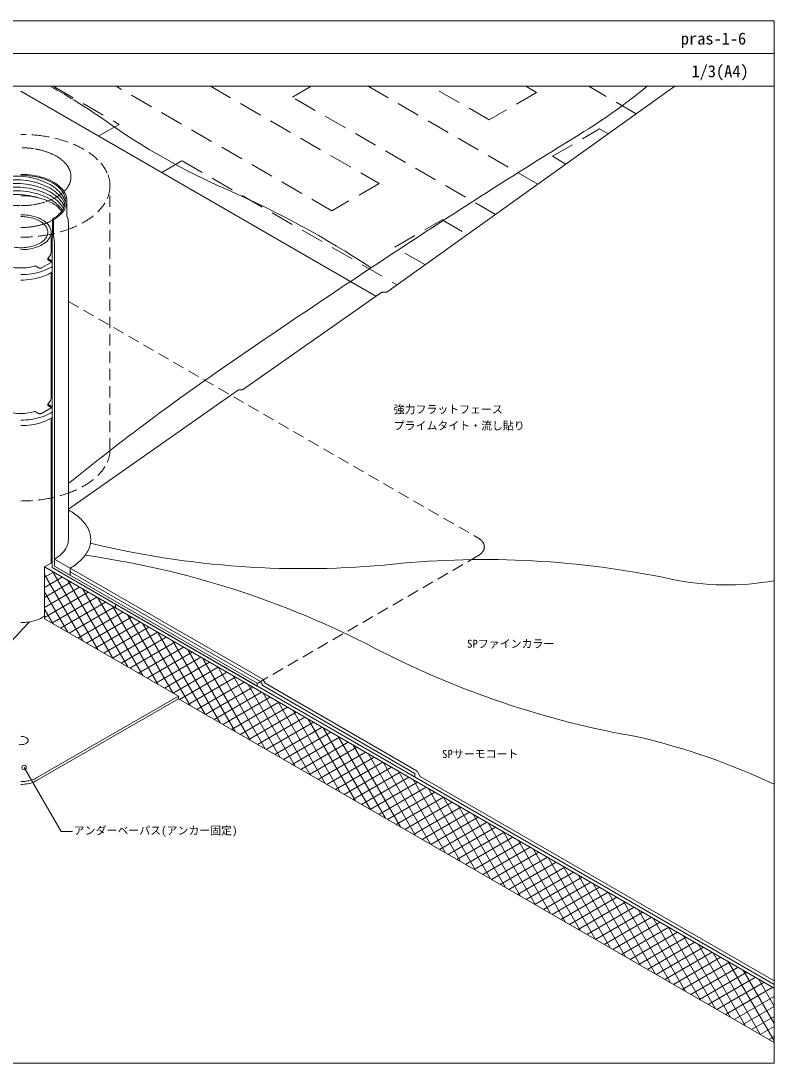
# Model space of a CAD drawing. Units: millimetres on the paper. Extents: x -414 to 414, y -286 to 287.
# Drawn here: x 0 to 414, y -286 to 287 of the extents above; entities that cross this region are included whole.
import ezdxf
from ezdxf.enums import TextEntityAlignment as Align

# ---------------------------------------------------------------- set-up
doc = ezdxf.new("R2010")
doc.units = ezdxf.units.MM
doc.linetypes.add('USER1', pattern=[19.05, 12.7, -6.35])
doc.linetypes.add('USER2', pattern=[9.525, 6.35, -3.175])
for name, color, linetype, lineweight in [('0-0_0', 7, 'Continuous', 18), ('0-1_WAKU', 7, 'Continuous', 18), ('0-2_KANAMONO', 4, 'Continuous', 18), ('0-3_BOUSUI', 1, 'Continuous', 18), ('0-4_MOJI', 7, 'Continuous', 18), ('0-5_HATCH', 9, 'Continuous', 18), ('0-6_BOUSUI2', 30, 'USER1', 18)]:
    doc.layers.add(name, color=color, linetype=linetype, lineweight=lineweight)
doc.styles.add('ＭＳ ゴシック', font='')
doc.styles.get('ＭＳ ゴシック').set_extended_font_data('MS Gothic')

msp = doc.modelspace()

# ---------------------------------------------------------------- linework, layer by layer
at = {"layer": '0-0_0'}
msp.add_line((-413.997, 268.508), (414.003, 268.508), dxfattribs=at)
at = {"layer": '0-1_WAKU'}
for points in [[(-413.997, -286.492), (414.003, -286.492), (414.003, 286.508), (-413.997, 286.508)], [(414.003, 250.508), (-413.997, 250.508), (-413.997, 286.508), (414.003, 286.508)], [(-413.997, -286.492), (414.003, -286.492), (414.003, 286.508), (-413.997, 286.508)]]:
    msp.add_lwpolyline(points, close=True, dxfattribs=at)
at = {"layer": '0-2_KANAMONO', "linetype": 'USER2'}
for p, q in [((48.993, 50.83), (48.993, 195.83)), ((26.152, 132.233), (251.151, 2.33)), ((251.151, -7.67), (129.907, -77.67))]:
    msp.add_line(p, q, dxfattribs=at)
at = {"layer": '0-2_KANAMONO'}
for p, q in [((25.341, 179.062), (25.341, 187.591)), ((26.152, 1.416), (26.152, 175.33)), ((16.66, 170.33), (16.66, 159.161)), ((14.818, 155.776), (14.818, 155.076)), ((16.631, 154.73), (14.818, 155.776)), ((14.818, 155.076), (16.631, 154.03)), ((7.885, 151.779), (9.703, 150.73)), ((11.435, 150.73), (16.631, 153.73)), ((16.66, 148.097), (16.66, 79.161)), ((14.818, 75.776), (14.818, 75.076)), ((16.631, 74.73), (14.818, 75.776)), ((14.818, 75.076), (16.631, 74.03)), ((7.885, 71.779), (9.703, 70.73)), ((11.435, 70.73), (16.631, 73.73)), ((16.66, 68.097), (16.66, -11.554)), ((86.606, -84.67), (8.664, -129.67)), ((86.606, -86.17), (8.664, -131.17))]:
    msp.add_line(p, q, dxfattribs=at)
msp.add_lwpolyline([(17.92, 177.163), (17.92, 168.718), (18.493, 164.555), (18.493, -13.345), (129.907, -77.67), (129.907, -79.17), (17.194, -14.095), (17.194, 165.405), (17.324, 169.062), (17.324, 177.507)], close=True, dxfattribs=at)
at = {"layer": '0-2_KANAMONO', "linetype": 'USER2'}
for centre, radius, start, end in [((-0.064, 139.266), 84.848, 81.56327, 89.95426), ((1.805, 151.593), 72.38, 71.50548, 81.59557), ((7.199, 167.561), 55.526, 60.37751, 71.5569), ((-0.035, 169.013), 47.727, 81.56327, 89.95426), ((1.017, 175.947), 40.714, 71.50548, 81.59557), ((4.051, 184.929), 31.233, 60.37751, 71.5569), ((9.053, 193.645), 21.184, 45.95476, 60.48703), ((16.092, 183.056), 37.66, 45.95476, 60.48703), ((14.354, 199.063), 13.605, 25.17845, 46.13581), ((25.515, 192.688), 24.186, 25.17845, 46.13581), ((17.839, 200.777), 9.721, 0.31103, 24.77441), ((17.872, 200.875), 9.688, 335.18299, 359.73157), ((31.712, 195.736), 17.282, 0.31103, 24.77441), ((14.394, 202.568), 13.556, 313.82578, 334.85996), ((31.771, 195.91), 17.223, 335.18299, 359.73157), ((4.024, 216.792), 31.299, 288.45497, 299.61063), ((9.208, 207.808), 20.928, 299.4236, 314.13461), ((0.042, 232.647), 47.727, 261.56327, 269.95426), ((0.074, 231.175), 46.255, 269.91198, 278.57049), ((0.983, 225.855), 40.86, 278.4225, 288.47645), ((25.587, 198.92), 24.099, 313.82578, 334.85996), ((16.367, 208.236), 37.205, 299.4236, 314.13461), ((0.069, 215.408), 42.53, 269.91198, 278.57049), ((0.904, 210.517), 37.569, 278.4225, 288.47645), ((3.7, 202.183), 28.779, 288.45497, 299.61063), ((7.151, 224.206), 55.643, 288.45497, 299.61063), ((0.13, 249.777), 82.231, 269.91198, 278.57049), ((1.745, 240.32), 72.64, 278.4225, 288.47645), ((31.771, 50.91), 17.223, 335.18299, 359.73157), ((25.587, 53.92), 24.099, 313.82578, 334.85996), ((16.367, 63.236), 37.205, 299.4236, 314.13461), ((7.151, 79.206), 55.643, 288.45497, 299.61063), ((0.13, 104.777), 82.231, 269.91198, 278.57049), ((1.745, 95.32), 72.64, 278.4225, 288.47645), ((246.513, -5.864), 9.415, 45.95476, 60.48703), ((248.868, -3.456), 6.047, 25.17845, 46.13581), ((248.886, -1.898), 6.025, 313.82578, 334.85996), ((250.432, -2.65), 4.306, 335.18299, 359.73157), ((250.418, -2.694), 4.321, 0.31103, 24.77441), ((246.581, 0.431), 9.301, 299.4236, 314.13461)]:
    msp.add_arc(centre, radius, start, end, dxfattribs=at)
at = {"layer": '0-2_KANAMONO', "color": 5}
for centre, radius, start, end in [((-2.849, 158.49), 42.644, 84.2182, 92.60918), ((-2.686, 159.795), 41.329, 75.60196, 84.26047), ((-2.849, 156.49), 42.644, 84.2182, 92.60918), ((-2.849, 154.49), 42.644, 84.2182, 92.60918), ((-2.849, 152.49), 42.644, 84.2182, 92.60918), ((-2.686, 157.795), 41.329, 75.60196, 84.26047), ((-2.686, 155.795), 41.329, 75.60196, 84.26047), ((-2.686, 153.795), 41.329, 75.60196, 84.26047), ((-1.396, 164.441), 36.508, 65.69601, 75.74995), ((-1.396, 162.441), 36.508, 65.69601, 75.74995), ((-1.396, 160.441), 36.508, 65.69601, 75.74995), ((2.129, 172.222), 27.966, 54.56183, 65.71748), ((2.129, 170.222), 27.966, 54.56183, 65.71748), ((7.552, 179.737), 18.699, 40.03784, 54.74885), ((-2.849, 150.49), 42.644, 84.2182, 92.60918), ((-2.849, 148.49), 42.644, 84.2182, 92.60918), ((-0.03, 147.97), 42.424, 81.56327, 89.95426), ((-2.686, 151.795), 41.329, 75.60196, 84.26047), ((-2.686, 149.795), 41.329, 75.60196, 84.26047), ((0.904, 154.133), 36.19, 71.50548, 81.59557), ((-1.396, 158.441), 36.508, 65.69601, 75.74995), ((-1.396, 156.441), 36.508, 65.69601, 75.74995), ((-1.396, 154.441), 36.508, 72.68779, 75.74995), ((2.129, 168.222), 27.966, 54.56183, 65.71748), ((2.129, 166.222), 27.966, 54.56183, 65.71748), ((2.129, 164.222), 27.966, 54.56183, 65.71748), ((7.552, 177.737), 18.699, 40.03784, 54.74885), ((7.552, 175.737), 18.699, 40.03784, 54.74885), ((12.637, 183.925), 12.112, 19.31249, 40.34667), ((12.637, 181.925), 12.112, 16.79738, 40.34667), ((3.601, 162.118), 27.763, 60.37751, 71.5569), ((8.048, 169.865), 18.83, 45.95476, 60.48703), ((7.552, 173.737), 18.699, 40.03784, 54.74885), ((7.552, 171.737), 18.699, 40.03784, 54.74885), ((12.759, 174.681), 12.093, 36.52703, 46.13581), ((12.637, 179.925), 12.112, 20.70315, 40.34667), ((12.637, 177.925), 12.112, 26.89901, 40.34667), ((12.637, 175.925), 12.112, 32.45347, 40.34667), ((15.883, 185.114), 8.656, 9.04703, 18.98946)]:
    msp.add_arc(centre, radius, start, end, dxfattribs=at)
at = {"layer": '0-2_KANAMONO'}
for centre, radius, start, end in [((-0.032, 158.252), 43.883, 81.56327, 89.95426), ((-0.03, 159.225), 42.424, 81.56327, 89.95426), ((0.904, 165.389), 36.19, 71.50548, 81.59557), ((0.935, 164.628), 37.435, 71.50548, 81.59557), ((3.601, 173.373), 27.763, 60.37751, 71.5569), ((3.725, 172.887), 28.718, 60.37751, 71.5569), ((8.048, 181.12), 18.83, 45.95476, 60.48703), ((8.325, 180.901), 19.478, 45.95476, 60.48703), ((13.198, 185.882), 12.509, 25.17845, 46.13581), ((12.759, 185.936), 12.093, 25.17845, 46.13581), ((15.857, 187.46), 8.641, 0.31103, 24.77441), ((16.403, 187.459), 8.938, 0.31103, 24.77441), ((12.795, 189.052), 12.05, 313.82578, 334.85996), ((13.235, 189.105), 12.464, 313.82578, 334.85996), ((15.887, 187.547), 8.611, 335.18299, 359.73157), ((16.433, 187.549), 8.908, 335.18299, 359.73157), ((-0.02, 151.098), 28.848, 81.56327, 89.95426), ((-0.017, 153.219), 25.667, 81.56327, 89.95426), ((0.549, 156.948), 21.895, 71.50548, 81.59557), ((0.616, 155.289), 24.609, 71.50548, 81.59557), ((2.18, 161.778), 16.797, 60.37751, 71.5569), ((2.45, 160.718), 18.879, 60.37751, 71.5569), ((8.185, 193.71), 18.602, 299.4236, 314.13461), ((8.467, 193.923), 19.242, 299.4236, 314.13461), ((16.928, 175.28), 9.224, 0.31103, 24.20441), ((4.87, 166.466), 11.392, 45.95476, 60.48703), ((5.474, 165.987), 12.804, 45.95476, 60.48703), ((7.721, 169.379), 7.316, 25.17845, 46.13581), ((9.595, 170.301), 5.228, 0.31103, 24.77441), ((8.677, 169.262), 8.223, 25.17845, 46.13581), ((10.784, 170.298), 5.876, 0.31103, 24.77441), ((7.742, 171.264), 7.29, 313.82578, 334.85996), ((9.613, 170.354), 5.21, 335.18299, 359.73157), ((8.702, 171.38), 8.194, 313.82578, 334.85996), ((10.804, 170.357), 5.856, 335.18299, 359.73157), ((7.585, 154.31), 17.747, 56.71953, 59.24788), ((0.024, 187.44), 25.667, 261.56327, 269.95426), ((0.046, 188.672), 27.959, 269.91198, 278.57049), ((0.042, 186.649), 24.875, 269.91198, 278.57049), ((0.53, 183.788), 21.974, 278.4225, 288.47645), ((0.595, 185.456), 24.698, 278.4225, 288.47645), ((2.166, 178.914), 16.832, 288.45497, 299.61063), ((2.434, 179.978), 18.919, 288.45497, 299.61063), ((4.953, 174.083), 11.255, 299.4236, 314.13461), ((5.567, 174.548), 12.65, 299.4236, 314.13461), ((10.863, 160.298), 5.919, 0.31103, 11.67993), ((10.884, 159.602), 5.899, 3.68752, 11.69894), ((8.766, 161.388), 8.254, 317.16497, 334.85996), ((10.884, 160.357), 5.899, 335.18299, 359.73157), ((16.167, 153.91), 0.942, 45.95476, 60.48703), ((0.027, 179.703), 29.061, 261.56327, 269.95426), ((0.047, 178.807), 28.164, 269.91198, 278.57049), ((0.6, 175.568), 24.879, 278.4225, 287.02776), ((10.389, 151.936), 1.388, 240.37751, 251.5569), ((10.524, 152.336), 1.81, 251.50548, 261.59557), ((10.571, 152.644), 2.121, 261.56327, 269.95426), ((10.572, 152.578), 2.056, 269.91198, 278.57049), ((10.612, 152.342), 1.816, 278.4225, 288.47645), ((10.748, 151.939), 1.391, 288.45497, 299.61063), ((3.372, 173.702), 26.222, 288.45497, 299.61063), ((7.715, 166.176), 17.533, 299.4236, 302.72838), ((16.174, 153.22), 0.93, 45.86539, 60.5764), ((16.174, 154.54), 0.93, 299.4236, 314.13461), ((16.403, 154.151), 0.605, 25.17845, 46.13581), ((16.405, 154.307), 0.603, 313.82578, 334.85996), ((16.405, 153.452), 0.603, 45.16683, 46.17422), ((16.558, 154.227), 0.432, 0.31103, 24.77441), ((16.559, 154.232), 0.431, 335.18299, 359.73157), ((0.063, 185.752), 38.752, 269.91198, 278.57049), ((0.063, 182.752), 38.752, 269.91198, 278.57049), ((0.824, 181.296), 34.231, 278.4225, 288.47645), ((0.824, 178.296), 34.231, 278.4225, 288.47645), ((3.372, 170.702), 26.222, 288.45497, 299.61063), ((7.715, 163.176), 17.533, 299.4236, 302.72838), ((7.585, 74.31), 17.747, 57.21976, 59.24788), ((10.884, 80.357), 5.899, 335.18299, 359.73157), ((10.863, 80.298), 5.919, 0.31103, 11.67993), ((10.884, 79.602), 5.899, 3.68752, 11.69894), ((8.766, 81.388), 8.254, 317.16497, 334.85996), ((16.167, 73.91), 0.942, 45.95476, 60.48703), ((16.403, 74.151), 0.605, 25.17845, 46.13581), ((0.027, 99.703), 29.061, 261.56327, 269.95426), ((0.047, 98.807), 28.164, 269.91198, 278.57049), ((0.6, 95.568), 24.879, 278.4225, 287.02776), ((0.824, 101.296), 34.231, 278.4225, 288.47645), ((10.389, 71.936), 1.388, 240.37751, 251.5569), ((10.524, 72.336), 1.81, 251.50548, 261.59557), ((10.571, 72.644), 2.121, 261.56327, 269.95426), ((10.572, 72.578), 2.056, 269.91198, 278.57049), ((10.612, 72.342), 1.816, 278.4225, 288.47645), ((10.748, 71.939), 1.391, 288.45497, 299.61063), ((3.372, 93.702), 26.222, 288.45497, 299.61063), ((7.715, 86.176), 17.533, 299.4236, 302.72838), ((16.174, 73.22), 0.93, 45.86539, 60.5764), ((16.174, 74.54), 0.93, 299.4236, 314.13461), ((16.405, 74.307), 0.603, 313.82578, 334.85996), ((16.405, 73.452), 0.603, 45.16683, 46.17422), ((16.558, 74.227), 0.432, 0.31103, 24.77441), ((16.559, 74.232), 0.431, 335.18299, 359.73157), ((0.063, 105.752), 38.752, 269.91198, 278.57049), ((0.063, 102.752), 38.752, 269.91198, 278.57049), ((0.824, 98.296), 34.231, 278.4225, 288.47645), ((3.372, 90.702), 26.222, 288.45497, 299.61063), ((7.715, 83.176), 17.533, 299.4236, 302.72838), ((0.046, -16.328), 27.959, 269.91198, 278.57049), ((0.595, -19.544), 24.698, 278.4225, 288.47645), ((2.434, -25.022), 18.919, 288.45497, 303.93068), ((-0.002, -113.71), 6.894, 81.56327, 89.95426), ((0.15, -112.708), 5.881, 71.50548, 81.59557), ((0.588, -111.411), 4.511, 60.37751, 71.5569), ((1.311, -110.152), 3.06, 45.95476, 60.48703), ((2.076, -109.369), 1.965, 25.17845, 46.13581), ((2.58, -109.122), 1.404, 0.31103, 24.77441), ((0.009, -104.518), 6.894, 261.56327, 269.95426), ((0.014, -104.731), 6.681, 269.91198, 278.57049), ((0.145, -105.499), 5.902, 278.4225, 288.47645), ((0.584, -106.808), 4.521, 288.45497, 299.61063), ((1.333, -108.106), 3.023, 299.4236, 314.13461), ((2.082, -108.863), 1.958, 313.82578, 334.85996), ((2.585, -109.107), 1.399, 335.18299, 359.73157), ((0.035, -111.184), 20.558, 269.91198, 278.57049), ((0.439, -113.548), 18.16, 278.4225, 288.47645), ((1.79, -117.576), 13.911, 288.45497, 299.61063), ((1.79, -119.076), 13.911, 288.45497, 299.61063), ((0.035, -112.684), 20.558, 269.91198, 278.57049), ((0.439, -115.048), 18.16, 278.4225, 288.47645)]:
    msp.add_arc(centre, radius, start, end, dxfattribs=at)
at = {"layer": '0-3_BOUSUI'}
for p, q in [((195.104, 135.189), (0.003, 247.83)), ((12.994, -13.67), (17.194, -11.245)), ((27.153, -14.345), (18.493, -9.345)), ((414.003, -245.193), (12.994, -13.67)), ((216.51, -127.17), (216.51, -129.17))]:
    msp.add_line(p, q, dxfattribs=at)
for points in [[(26.152, 18.049), (119.634, 83.693), (121.77, 83.693), (198.304, 137.435), (201.06, 137.435), (359.36, 250.508)], [(86.606, -86.17), (86.606, -84.67), (12.994, -42.17), (12.994, -13.67)], [(27.153, -16.345), (27.153, -14.345), (132.907, -75.402), (134.206, -77.652), (217.778, -125.902), (219.51, -128.902), (414.003, -241.193)], [(27.153, -18.345), (27.153, -16.345), (131.639, -76.67), (132.938, -78.92), (216.51, -127.17)], [(51.965, -36.17), (51.965, -34.17), (414.003, -243.193)], [(12.994, -42.17), (86.606, -84.67), (86.606, -86.17), (414.003, -275.193)]]:
    msp.add_lwpolyline(points, dxfattribs=at)
for centre, radius, start, end in [((-130.617, -17.971), 305.982, 54.67309, 61.33441), ((125.721, 518.659), 345.902, 301.62157, 309.17473), ((265.602, 541.071), 379.232, 234.67309, 246.34272), ((2303.942, -3019.004), 3808.578, 121.62157, 123.33305), ((-98.877, -290.919), 529.092, 56.58669, 66.34272), ((3509.164, -4851.474), 6001.864, 123.33305, 124.42593), ((913.016, -1063.574), 1409.679, 124.42593, 128.98558), ((5.643, -20.826), 43.518, 60.37751, 61.88338), ((12.613, -8.681), 29.516, 45.95476, 60.48703), ((19.998, -1.133), 18.956, 25.17845, 46.13581), ((24.855, 1.256), 13.545, 0.31103, 24.77441), ((16.959, 1.373), 9.193, 335.18299, 359.73157), ((24.901, 1.393), 13.498, 335.18299, 359.73157), ((13.659, 2.979), 12.863, 313.82578, 334.85996), ((20.054, 3.751), 18.887, 313.82578, 334.85996), ((155.146, 479.373), 494.019, 256.31254, 275.77581), ((8.738, 7.951), 19.858, 299.4236, 314.13461), ((12.828, 11.053), 29.159, 299.4236, 314.13461), ((-33.833, -496.402), 494.019, 62.48051, 81.94378), ((254.697, -504.821), 495.197, 78.03718, 95.77581), ((387.901, 123.858), 147.438, 258.03718, 280.19743), ((-835.313, 736.861), 1146.835, 312.90554, 317.09446), ((423.234, 380.888), 495.197, 242.48051, 260.21914), ((253.064, -475.065), 377.881, 64.79226, 76.8378)]:
    msp.add_arc(centre, radius, start, end, dxfattribs=at)
at = {"layer": '0-4_MOJI'}
for p, q in [((22.082, -159.161), (1.757, -123.957)), ((28.332, -159.161), (22.082, -159.161))]:
    msp.add_line(p, q, dxfattribs=at)
msp.add_circle((1.757, -123.957), 1.2, dxfattribs=at)
at = {"layer": '0-5_HATCH'}
for p, q in [((12.994, -13.917), (13.207, -13.793)), ((12.994, -19.416), (17.97, -16.543)), ((42.3, -59.09), (17.619, -16.34)), ((34.052, -54.328), (12.994, -17.855)), ((12.994, -24.915), (22.732, -19.293)), ((12.994, -30.414), (27.495, -22.042)), ((50.549, -63.853), (25.868, -21.103)), ((12.994, -35.914), (32.257, -24.792)), ((25.803, -49.565), (12.994, -27.38)), ((12.994, -41.413), (37.02, -27.542)), ((58.798, -68.615), (34.117, -25.865)), ((17.1, -44.541), (41.782, -30.291)), ((21.863, -47.291), (46.545, -33.041)), ((67.047, -73.378), (42.365, -30.628)), ((17.554, -44.803), (12.994, -36.905)), ((26.625, -50.04), (51.307, -35.79)), ((31.388, -52.79), (56.07, -38.54)), ((75.296, -78.14), (50.614, -35.39)), ((36.15, -55.54), (60.832, -41.29)), ((40.913, -58.289), (65.595, -44.039)), ((83.545, -82.903), (58.863, -40.153)), ((93.093, -89.915), (67.112, -44.915)), ((45.675, -61.039), (70.357, -46.789)), ((50.438, -63.789), (75.12, -49.539)), ((101.342, -94.678), (75.361, -49.678)), ((55.2, -66.538), (79.882, -52.288)), ((59.963, -69.288), (84.645, -55.038)), ((109.591, -99.44), (83.61, -54.44)), ((64.725, -72.037), (89.407, -57.787)), ((69.488, -74.787), (94.17, -60.537)), ((117.84, -104.203), (91.859, -59.203)), ((74.25, -77.537), (98.932, -63.287)), ((79.013, -80.286), (103.695, -66.036)), ((126.088, -108.965), (100.108, -63.965)), ((134.337, -113.728), (108.357, -68.728)), ((83.775, -83.036), (108.457, -68.786)), ((87.239, -86.536), (113.22, -71.536)), ((92.001, -89.285), (117.982, -74.285)), ((142.586, -118.49), (116.605, -73.49)), ((96.764, -92.035), (122.745, -77.035)), ((101.526, -94.785), (127.507, -79.785)), ((150.835, -123.253), (124.854, -78.253)), ((106.289, -97.534), (132.27, -82.534)), ((111.051, -100.284), (137.032, -85.284)), ((159.084, -128.015), (133.103, -83.015)), ((115.814, -103.033), (141.795, -88.033)), ((120.576, -105.783), (146.557, -90.783)), ((167.333, -132.778), (141.352, -87.778)), ((125.339, -108.533), (151.32, -93.533)), ((130.101, -111.282), (156.082, -96.282)), ((175.582, -137.54), (149.601, -92.54)), ((183.831, -142.303), (157.85, -97.303)), ((134.864, -114.032), (160.845, -99.032)), ((139.626, -116.782), (165.607, -101.782)), ((192.08, -147.065), (166.099, -102.065)), ((144.389, -119.531), (170.37, -104.531)), ((149.151, -122.281), (175.132, -107.281)), ((200.328, -151.828), (174.348, -106.828)), ((153.914, -125.03), (179.895, -110.03)), ((158.676, -127.78), (184.657, -112.78)), ((208.577, -156.59), (182.597, -111.59)), ((163.439, -130.53), (189.42, -115.53)), ((168.201, -133.279), (194.182, -118.279)), ((216.826, -161.353), (190.845, -116.353)), ((172.964, -136.029), (198.945, -121.029)), ((177.726, -138.779), (203.707, -123.779)), ((225.075, -166.115), (199.094, -121.115)), ((233.324, -170.878), (207.343, -125.878)), ((182.489, -141.528), (208.47, -126.528)), ((187.251, -144.278), (213.232, -129.278)), ((241.573, -175.64), (215.592, -130.64)), ((192.014, -147.028), (217.995, -132.028)), ((196.776, -149.777), (222.757, -134.777)), ((249.822, -180.403), (223.841, -135.403)), ((201.539, -152.527), (227.52, -137.527)), ((206.301, -155.276), (232.282, -140.276)), ((211.064, -158.026), (237.045, -143.026)), ((258.071, -185.165), (232.09, -140.165)), ((215.826, -160.776), (241.807, -145.776)), ((220.589, -163.525), (246.57, -148.525)), ((266.32, -189.928), (240.339, -144.928)), ((225.351, -166.275), (251.332, -151.275)), ((230.114, -169.025), (256.095, -154.025)), ((274.568, -194.69), (248.588, -149.69)), ((282.817, -199.453), (256.837, -154.453)), ((234.876, -171.774), (260.857, -156.774)), ((239.639, -174.524), (265.62, -159.524)), ((291.066, -204.215), (265.086, -159.215)), ((244.401, -177.273), (270.382, -162.273)), ((249.164, -180.023), (275.145, -165.023)), ((299.315, -208.978), (273.334, -163.978)), ((253.926, -182.773), (279.907, -167.773)), ((258.689, -185.522), (284.67, -170.522)), ((307.564, -213.74), (281.583, -168.74)), ((263.451, -188.272), (289.432, -173.272)), ((268.214, -191.022), (294.195, -176.022)), ((315.813, -218.503), (289.832, -173.503)), ((272.976, -193.771), (298.957, -178.771)), ((277.739, -196.521), (303.72, -181.521)), ((324.062, -223.265), (298.081, -178.265)), ((332.311, -228.028), (306.33, -183.028)), ((282.501, -199.27), (308.482, -184.27)), ((287.264, -202.02), (313.245, -187.02)), ((340.56, -232.79), (314.579, -187.79)), ((292.026, -204.77), (318.007, -189.77)), ((296.789, -207.519), (322.77, -192.519)), ((348.809, -237.553), (322.828, -192.553)), ((301.551, -210.269), (327.532, -195.269)), ((306.314, -213.019), (332.295, -198.019)), ((357.057, -242.315), (331.077, -197.315)), ((311.076, -215.768), (337.057, -200.768)), ((315.839, -218.518), (341.82, -203.518)), ((320.601, -221.268), (346.582, -206.268)), ((365.306, -247.078), (339.326, -202.078)), ((325.364, -224.017), (351.345, -209.017)), ((330.126, -226.767), (356.107, -211.767)), ((373.555, -251.84), (347.574, -206.84)), ((381.804, -256.603), (355.823, -211.603)), ((334.889, -229.516), (360.87, -214.516)), ((339.651, -232.266), (365.632, -217.266)), ((390.053, -261.365), (364.072, -216.365)), ((344.414, -235.016), (370.395, -220.016)), ((349.176, -237.765), (375.157, -222.765)), ((398.302, -266.128), (372.321, -221.128)), ((353.939, -240.515), (379.92, -225.515)), ((358.701, -243.265), (384.682, -228.265)), ((406.551, -270.89), (380.57, -225.89)), ((363.464, -246.014), (389.445, -231.014)), ((368.226, -248.764), (394.207, -233.764)), ((414.003, -274.274), (388.819, -230.653)), ((372.989, -251.513), (398.97, -236.513)), ((377.751, -254.263), (403.732, -239.263)), ((414.003, -264.749), (397.068, -235.415)), ((414.003, -255.224), (405.317, -240.178)), ((382.514, -257.013), (408.495, -242.013)), ((387.276, -259.762), (413.257, -244.762)), ((414.003, -245.699), (413.566, -244.94)), ((392.039, -262.512), (414.003, -249.831)), ((396.801, -265.262), (414.003, -255.33)), ((401.564, -268.011), (414.003, -260.829)), ((406.326, -270.761), (414.003, -266.328)), ((411.089, -273.511), (414.003, -271.828))]:
    msp.add_line(p, q, dxfattribs=at)
at = {"layer": '0-6_BOUSUI2'}
for p, q in [((190.88, 250.508), (284.051, 196.715)), ((338.246, 235.426), (312.124, 250.508))]:
    msp.add_line(p, q, dxfattribs=at)
for points in [[(17.675, 250.508), (53.95, 229.564), (42.795, 223.124)], [(104.277, 250.508), (196.844, 197.064), (170.863, 182.064), (52.316, 250.508)], [(260.825, 180.125), (149.213, 244.564), (159.507, 250.508)], [(277.482, 250.508), (283.447, 247.064), (257.466, 232.064), (225.521, 250.508)], [(299.535, 207.775), (292.107, 212.064), (318.088, 227.064), (322.762, 224.366)], [(77.436, 203.124), (88.591, 209.564), (206.63, 141.414)], [(222.114, 152.474), (205.504, 162.064), (231.485, 177.064), (245.341, 169.065)]]:
    msp.add_lwpolyline(points, dxfattribs=at)

# ---------------------------------------------------------------- texts
at = {"layer": '0-1_WAKU', "style": 'ＭＳ ゴシック'}
for s, p in [('pras-1-6', (362.722, 271.508)), ('1/3(A4)', (368.569, 253.508))]:
    msp.add_text(s, height=6.598, dxfattribs=at).set_placement(p, align=Align.BOTTOM_LEFT)
at = {"layer": '0-4_MOJI', "style": 'ＭＳ ゴシック'}
for s, p in [('強力フラットフェース', (204.912, 69.396)), ('プライムタイト・流し貼り', (204.912, 60.396)), ('SPファインカラー', (245.191, -59.451)), ('SPサーモコート', (231.446, -120.059)), ('アンダーベーパス(アンカー固定)', (29.082, -162.161))]:
    msp.add_text(s, height=4.399, dxfattribs=at).set_placement(p, align=Align.BOTTOM_LEFT)

doc.saveas('drawing.dxf')
